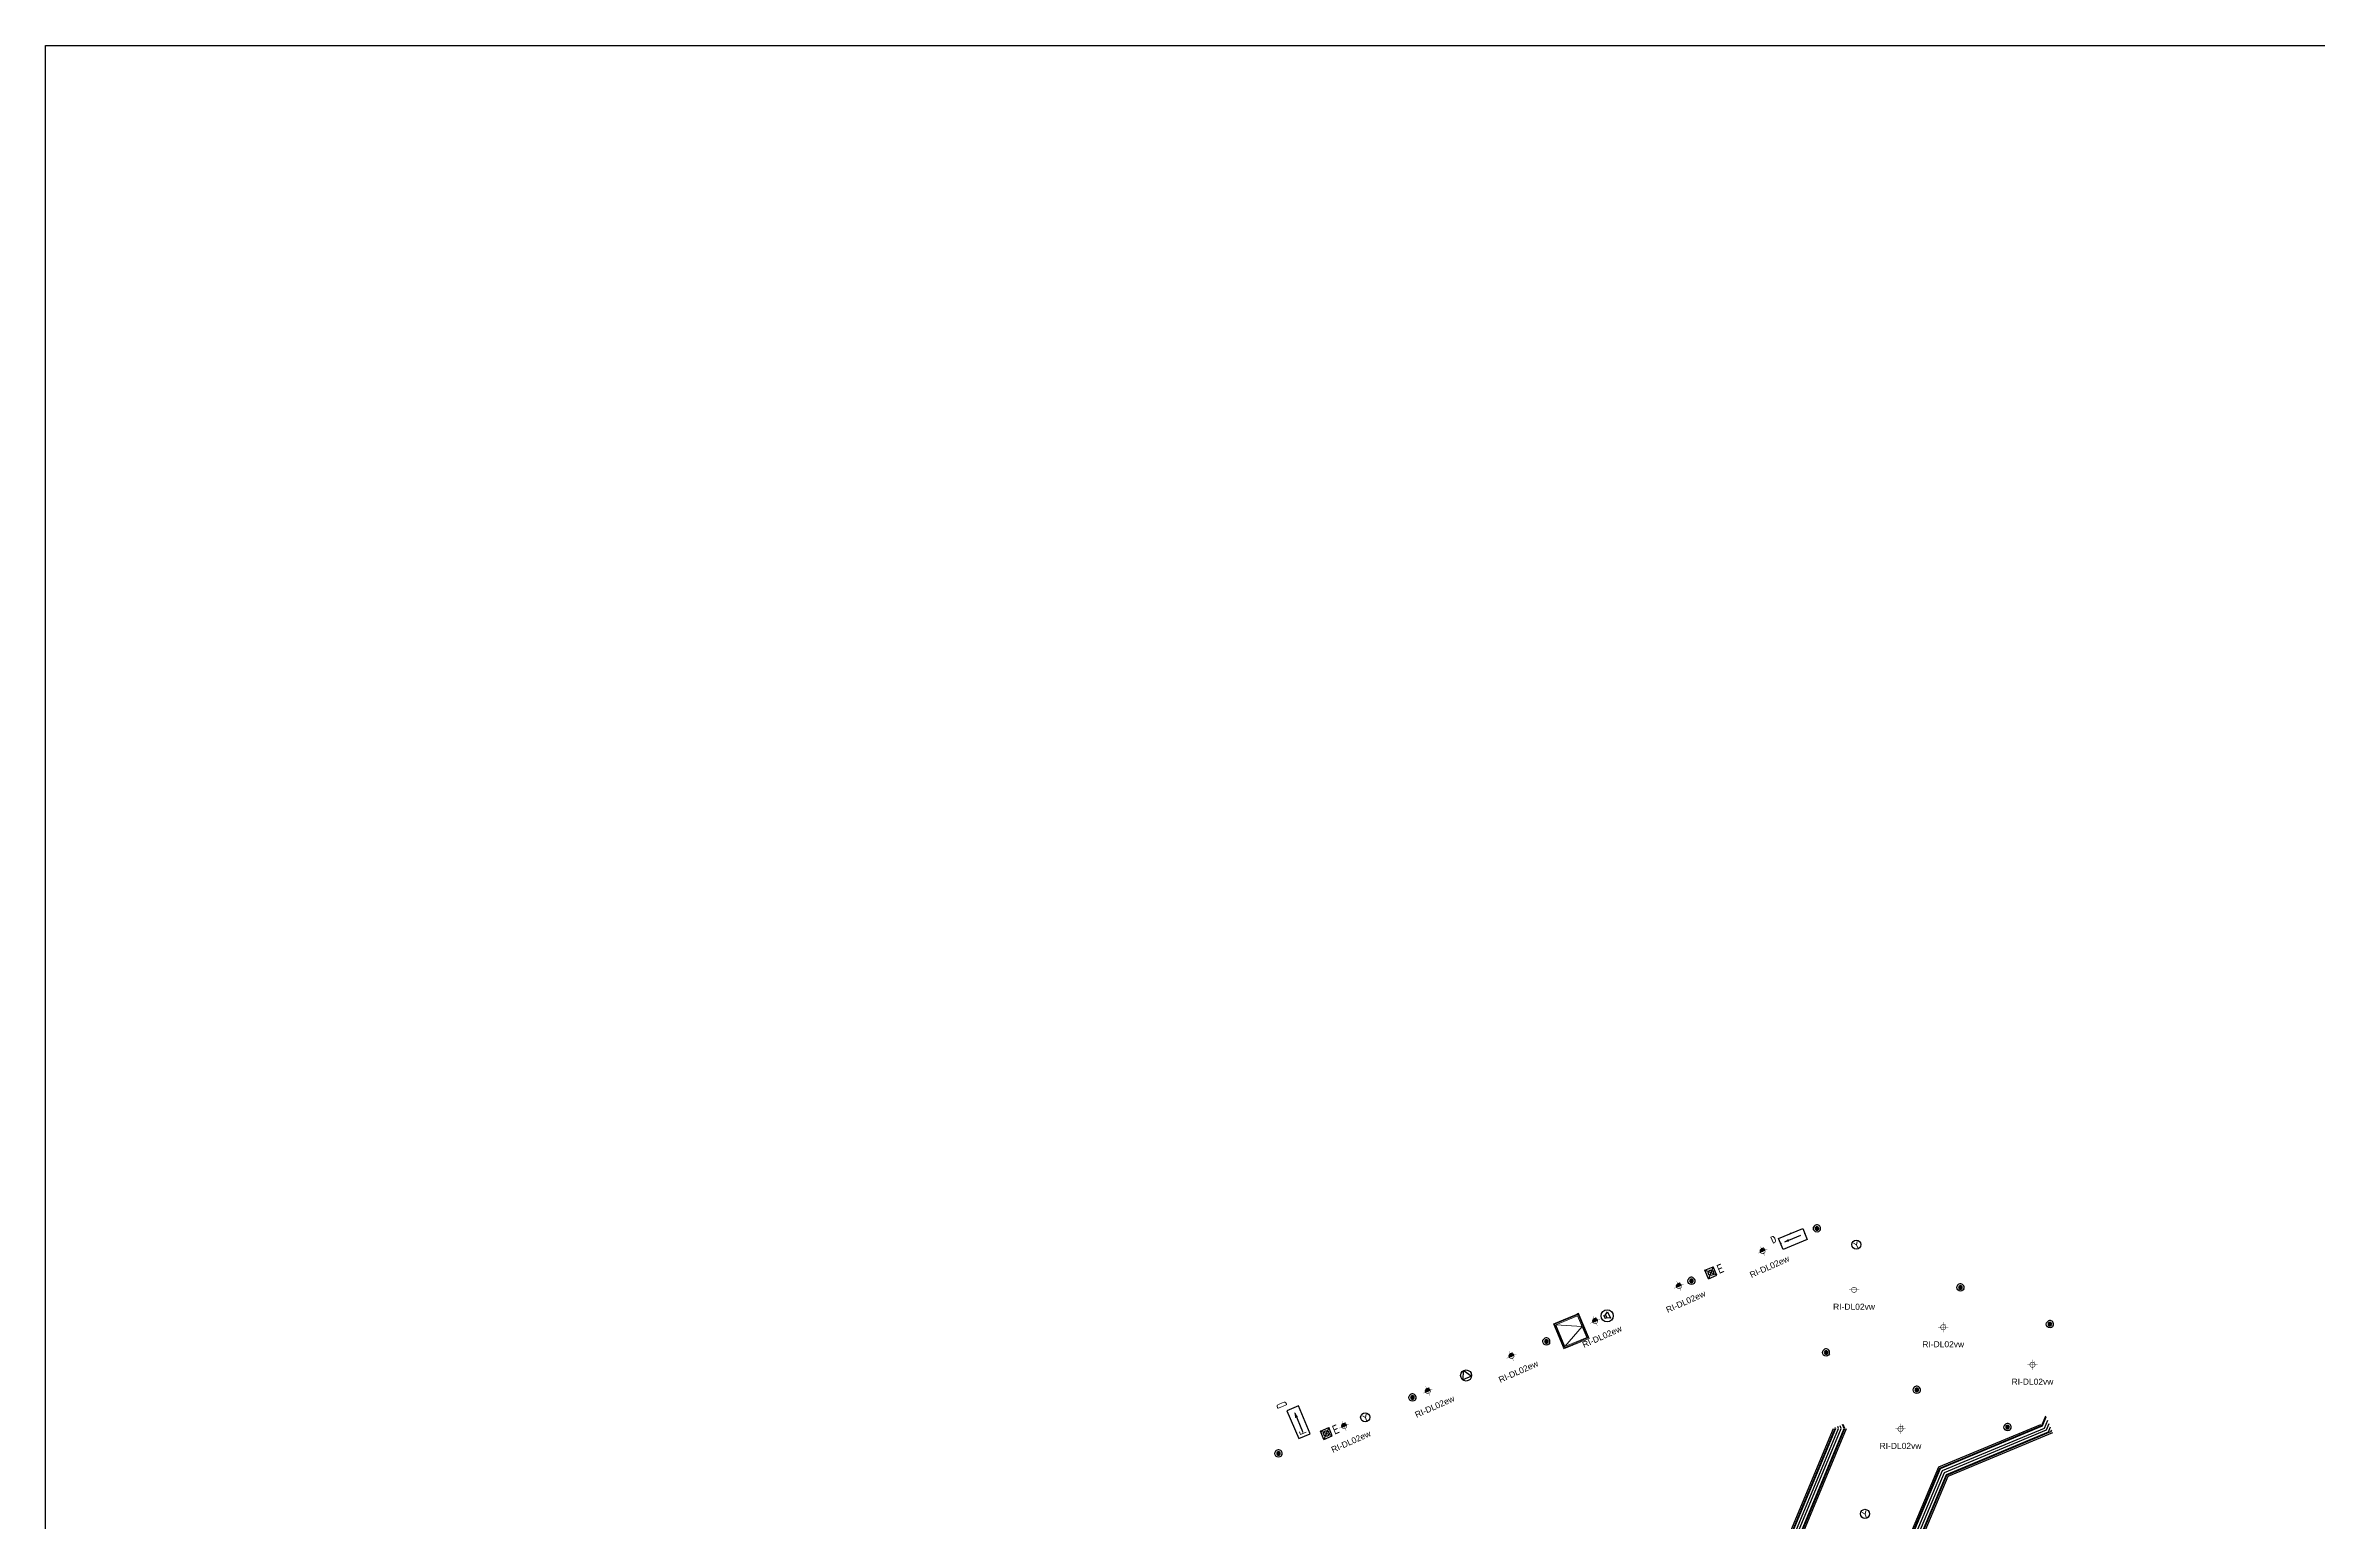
# Model space of a CAD drawing. Header units: millimetres. Extents: x 712803 to 922331, y -1382701 to -1225629.
# Drawn here: x 759855 to 797438, y -1260228 to -1235795 of the extents above; entities that cross this region are included whole.
import ezdxf
from ezdxf.enums import TextEntityAlignment as Align

# ---------------------------------------------------------------- set-up
doc = ezdxf.new("R2010")
doc.units = ezdxf.units.MM
doc.header["$LTSCALE"] = 10
doc.header["$MEASUREMENT"] = 0
for name, color, linetype in [('I —平顶—音响设备', 144, 'Continuous'), ('I—平顶—喷淋', 21, 'Continuous'), ('I—平顶—暖通', 144, 'Continuous'), ('I—平顶—消防指示灯', 62, 'Continuous'), ('I—平顶—消防设施', 10, 'Continuous'), ('I—平顶—灯具', 62, 'Continuous'), ('I—平顶—烟感', 144, 'Continuous'), ('I—平顶—造型', 122, 'Continuous')]:
    doc.layers.add(name, color=color, linetype=linetype)
doc.layers.add('LPA_LIGTFIXR_REF-', color=71, linetype='Continuous', plot=False)
doc.layers.add('检\\M+18F43\\M+18CFB', color=7, linetype='Continuous', lineweight=0)
doc.styles.add('_TEL_DIM', font='SIMPLEX', dxfattribs={"width": 0.8, "height": 3.5, "bigfont": 'HZTXT'})
doc.styles.add('ARIAL', font='arial.ttf')
doc.styles.get("Standard").update_dxf_attribs({"font": 'arial.ttf'})
doc.styles.add('XD2008', font='xd-hzs.shx', dxfattribs={"width": 0.7, "bigfont": 'xd-hztxt.shx'})
doc.styles.add('平顶图图例(客房区A2）$0$HZDX', font='ROMANS.shx', dxfattribs={"width": 0.8, "bigfont": 'hztxt.shx'})
doc.styles.add('平顶图图例(客房区A2）$0$XD2008', font='SIMYOU.TTF', dxfattribs={"width": 0.7})
doc.dimstyles.new('\\M+19557\\M+18F80', dxfattribs={"dimtxt": 2.5, "dimasz": 0.8, "dimexe": 0, "dimexo": 0, "dimgap": 1, "dimtad": 1, "dimdec": 0, "dimzin": 0, "dimdsep": 46, "dimtxsty": 'Standard', "dimblk": 'DOT', "dimcen": 1, "dimaunit": 1, "dimadec": 3, "dimazin": 0, "dimtfac": 1, "dimtdec": 0, "dimtmove": 2, "dimatfit": 3, "dimfxl": 0, "dimtolj": 1, "dimtzin": 0, "dimarcsym": 0})

# ---------------------------------------------------------------- blocks, each defined once
blk = doc.blocks.new('BLK20230516150645_01178')
at = {"layer": '检\\M+18F43\\M+18CFB'}
for p, q in [((133627, 245294, 0), (133627, 245324, 0)), ((133627, 245324, 0), (133657, 245324, 0)), ((133627, 244904, 0), (133627, 245294, 0)), ((133657, 245324, 0), (134047, 245324, 0)), ((133657, 245294, 0), (133657, 244904, 0)), ((134047, 245294, 0), (133657, 245294, 0)), ((134047, 245324, 0), (134077, 245324, 0)), ((134047, 244904, 0), (134047, 245294, 0)), ((134077, 245324, 0), (134077, 245294, 0)), ((134077, 245294, 0), (134077, 244904, 0)), ((133627, 244874, 0), (133627, 244904, 0)), ((133657, 244874, 0), (133627, 244874, 0)), ((133657, 244904, 0), (134047, 244904, 0)), ((134047, 244874, 0), (133657, 244874, 0)), ((134077, 244874, 0), (134047, 244874, 0)), ((134077, 244904, 0), (134077, 244874, 0))]:
    blk.add_line(p, q, dxfattribs=at)
at = {"layer": '检\\M+18F43\\M+18CFB', "elevation": 0, "flags": 128}
for points in [[(134062, 244889), (134062, 245309), (133642, 245309), (133642, 244889), (134062, 244889)], [(133642, 244889), (134062, 244889), (134062, 245309), (133642, 245309), (133642, 244889)], [(133657, 245294), (134047, 245099), (133657, 244904)]]:
    blk.add_lwpolyline(points, dxfattribs=at)
blk = doc.blocks.new('*D58')
at = {"layer": 'Defpoints', "color": 0, "transparency": 16777216}
for p in [(43, 36), (43, 0), (-42, 0)]:
    blk.add_point(p, dxfattribs=at)
at = {"color": 0, "transparency": 16777216, "insert": (36, 46), "char_height": 15, "attachment_point": 5}
blk.add_mtext('\\A1;85', dxfattribs=at)
blk = doc.blocks.new('_Dot')
at = {"color": 0, "linetype": 'ByBlock', "lineweight": -2}
blk.add_line((-0.5, 0), (-1, 0), dxfattribs=at)
at = {"color": 0, "linetype": 'ByBlock', "const_width": 0.5}
blk.add_lwpolyline([(-0.25, 0, 1), (0.25, 0, 1)], format="xyb", close=True, dxfattribs=at)
blk = doc.blocks.new('背景音乐广播')
at = {"extrusion": (-0.142132, 0.122044, 0.982295)}
for p, q in [((-48, 26, -10), (-47, -30, -3)), ((-48, 26, -10), (-20, 26, -6)), ((-20, 26, -6), (33, 56, -2)), ((-20, 26, -6), (-20, -29, 1)), ((33, 56, -2), (34, -58, 12)), ((-20, -29, 1), (-47, -30, -3)), ((34, -58, 12), (-20, -29, 1))]:
    blk.add_line(p, q, dxfattribs=at)
blk.add_circle((0, 0), 100)
at = {"color": 7, "extrusion": (-0.142132, 0.122044, 0.982295), "style": '_TEL_DIM', "flags": 1}
blk.add_attdef('A', text='', height=0.004, rotation=131.612, dxfattribs=at).set_placement((0, 0), align=Align.MIDDLE_CENTER)
blk = doc.blocks.new('吸顶扬声器')
for p, q in [((-58, -33), (0, 67)), ((0, 67), (58, -33)), ((58, -33), (-58, -33))]:
    blk.add_line(p, q)
blk.add_circle((0, 0), 67.2)
blk = doc.blocks.new('应急照明灯')
at = {"ltscale": 250}
for p, q in [((-150, -150), (-150, 150)), ((-150, 150), (150, 150)), ((150, 150), (-150, -150)), ((150, -150), (-150, 150)), ((150, -150), (150, 150)), ((-150, -150), (150, -150))]:
    blk.add_line(p, q, dxfattribs=at)
blk.add_circle((0, 0), 90, dxfattribs=at)
at = {"style": '平顶图图例(客房区A2）$0$XD2008', "width": 0.7}
blk.add_text('E', height=300, dxfattribs=at).set_placement((338, -143), align=Align.CENTER)
blk = doc.blocks.new('平顶图图例(客房区A2）$0$烟感')
at = {"layer": 'I—平顶—烟感', "linetype": 'Continuous'}
blk.add_circle((0, 0), 2.16, dxfattribs=at)
at = {"layer": 'I—平顶—烟感', "linetype": 'Continuous', "style": '平顶图图例(客房区A2）$0$HZDX'}
blk.add_text('Y', height=2.86, dxfattribs=at).set_placement((-1.1, -1.7))
blk = doc.blocks.new('上下喷1111')
h = blk.add_hatch(color=256)
h.dxf.hatch_style = 1
edge = h.paths.add_edge_path()
edge.add_arc((0, 0), 0.5, 0, 180)
edge.add_arc((0, 0), 0.5, 180, 360)
at = {"elevation": 0}
for points in [[(-1, 0, -1), (1, 0, 0.084041)], [(-1, 0, 1), (1, 0, -0.084041)]]:
    blk.add_lwpolyline(points, format="xyb", dxfattribs=at)
blk.add_lwpolyline([(0.5, 0, 1), (-0.5, 0, 1)], format="xyb", close=True, dxfattribs=at)
blk = doc.blocks.new('DD-F')
for p, q in [((432, 180), (-432, 180)), ((-432, 180), (-432, -180)), ((432, -180), (432, 180)), ((-432, -180), (432, -180))]:
    blk.add_line(p, q)
at = {"color": 81}
blk.add_line((288, 0), (-288, 0), dxfattribs=at)
blk.add_solid([(144, 43), (317, 0), (144, -43)], dxfattribs=at)
at = {"color": 81, "style": '_TEL_DIM', "width": 0.8}
blk.add_text('F', height=178, dxfattribs=at).set_placement((-369, -93))
at = {"color": 81, "style": 'XD2008', "width": 0.7}
blk.add_text('D', height=300, rotation=0, dxfattribs=at).set_placement((565, 105))
blk = doc.blocks.new('0.001111.')
for p, q in [((-234, 0), (165, 166)), ((-133, -56), (133, 56)), ((165, 166), (241, -16)), ((-158, -183), (-234, 0)), ((241, -16), (-158, -183))]:
    blk.add_line(p, q)
for p in [(-35, 83), (199, 83), (-199, -83)]:
    blk.add_point(p)
blk.add_solid([(-75, -8), (-146, -61), (-58, -48)])
at = {"style": '_TEL_DIM', "width": 0.8}
blk.add_attdef('D', (-333, -82), '', height=106, rotation=22.686, dxfattribs=at)
at = {"style": '_TEL_DIM', "flags": 1}
blk.add_attdef('A', text='', height=0.006, rotation=202.686, dxfattribs=at).set_placement((-35, 83), align=Align.MIDDLE_CENTER)
blk = doc.blocks.new('*U57')
at = {"const_width": 4.25}
for points in [[(-85, 0), (85, 0)], [(0, -85), (0, 85)]]:
    blk.add_lwpolyline(points, dxfattribs=at)
at = {"const_width": 8.5}
blk.add_lwpolyline([(42.5, 0, 0.4142136), (0, 42.5, 0.4142136), (-42.5, 0, 0.4142136), (0, -42.5, 0.4142136)], format="xyb", close=True, dxfattribs=at)
dim = blk.add_linear_dim(base=(42.5, 35.7), p1=(-42.5, 0), p2=(42.5, 0), dimstyle='\\M+19557\\M+18F80', override={"dimtxt": 15, "dimgap": 5, "dimse1": 1, "dimse2": 1, "dimsd1": 1, "dimsd2": 1})
dim.commit()
dim.dimension.update_dxf_attribs({"geometry": '*D58', "text_midpoint": (35.7, 45.8), "dimtype": 160})
blk = doc.blocks.new('RI-DL02ew')
h = blk.add_hatch(color=256)
h.dxf.hatch_style = 1
h.paths.add_polyline_path([(42, 0, 1), (-43, 0)])
blk.add_line((-43, 0), (42, 0))
blk.add_arc((0, 0), 42.5, 0, 180)
blk.add_blockref('*U57', (0, 0))
at = {"style": 'ARIAL'}
blk.add_text('RI-DL02ew', height=100, dxfattribs=at).set_placement((0, -280), align=Align.MIDDLE_CENTER)
blk.add_text('RI-DL02ew', height=100, dxfattribs=at).set_placement((0, -280), align=Align.MIDDLE_CENTER)
blk = doc.blocks.new('RI-DL02vw')
blk.add_blockref('*U57', (0, 0))
at = {"style": 'ARIAL'}
blk.add_text('RI-DL02vw', height=100, dxfattribs=at).set_placement((0, -280), align=Align.MIDDLE_CENTER)
at = {"layer": 'LPA_LIGTFIXR_REF-', "style": 'ARIAL'}
blk.add_text('RI-DL02vw', height=100, dxfattribs=at).set_placement((0, -280), align=Align.MIDDLE_CENTER)

msp = doc.modelspace()

# ---------------------------------------------------------------- linework, layer by layer
msp.add_lwpolyline([(759855.2, -1235795.4), (841093, -1235795.4), (841093, -1382701.2), (759855.2, -1382701.2)], close=True)
at = {"layer": 'I—平顶—暖通'}
for points in [[(792976.8, -1258593.2), (792932.5, -1258701), (791245.5, -1259405.5), (789653.5, -1263194.6), (783964, -1265573.3), (782886.8, -1262996.9), (786230.4, -1261599.1), (786560.9, -1262389.6), (788252.5, -1261682.4), (789503.7, -1258671.7), (789491.1, -1258641.5)], [(792955, -1258541), (792901.8, -1258670.5), (791214.7, -1259375), (789622.7, -1263164.1), (783985.5, -1265521), (782939.2, -1263018.4), (786208.9, -1261651.4), (786539.4, -1262441.9), (788283.2, -1261712.9), (789547, -1258671.5), (789528, -1258626)], [(792930.5, -1258482.4), (792867.4, -1258636.1), (791180.1, -1259340.7), (789588.2, -1263129.8), (784009.6, -1265462.1), (782998.1, -1263042.6), (786184.8, -1261710.3), (786515.3, -1262500.8), (788317.8, -1261747.2), (789595.7, -1258671.3), (789569.5, -1258608.7)], [(792925, -1258469.2), (792859.6, -1258628.5), (791172.4, -1259333), (789580.5, -1263122.2), (784015, -1265449), (783011.1, -1263047.9), (786179.4, -1261723.4), (786509.9, -1262513.9), (788325.5, -1261754.8), (789606.5, -1258671.3), (789578.7, -1258604.8)], [(793020.4, -1258697.5), (793007.4, -1258729.3), (791287.7, -1259447.4), (789695.8, -1263236.6), (783934.5, -1265645.3), (782814.9, -1262967.4), (786259.9, -1261527.1), (786590.4, -1262317.6), (788210.2, -1261640.4), (789444.2, -1258671.9), (789440.3, -1258662.7)], [(793001.3, -1258651.9), (792967.1, -1258735.3), (791280, -1259439.8), (789688.1, -1263228.9), (783939.8, -1265632.2), (782828, -1262972.8), (786254.5, -1261540.2), (786585, -1262330.7), (788217.9, -1261648), (789455, -1258671.9), (789449.5, -1258658.8)]]:
    msp.add_lwpolyline(points, dxfattribs=at)
at = {"layer": 'I—平顶—造型'}
for points in [[(792840.6, -1258609.4), (791153.2, -1259314), (789561.3, -1263103.1), (784028.4, -1265416.3), (783043.8, -1263061.3), (786166, -1261756.1), (786496.5, -1262546.6), (788344.7, -1261773.9), (789633.5, -1258671.8)], [(793039.4, -1258743), (791306.9, -1259466.5), (789715, -1263255.6), (783921, -1265678), (782782.2, -1262954), (786273.3, -1261494.4), (786603.8, -1262284.9), (788191, -1261621.4), (789417, -1258672.4)]]:
    msp.add_lwpolyline(points, dxfattribs=at)

# ---------------------------------------------------------------- block references
at = {"layer": 'I —平顶—音响设备', "color": 7, "rotation": 22.66674362676885}
msp.add_blockref('背景音乐广播', (785675.4, -1256809.5, 0), dxfattribs=at)
at = {"layer": 'I—平顶—喷淋', "extrusion": (7.41388e-10, -1.4776e-08, 1), "xscale": 60.00000000000065, "yscale": 60.00000000000065, "zscale": 60.00000000000065, "rotation": 158.1416134251435}
for p in [(789145.4, -1255362.6, 0), (787069.7, -1256231.2, 0), (791517, -1256338.1, 0), (792997.1, -1256946.9, 0), (784670.9, -1257234.1, 0), (789295.3, -1257415.7, 0), (782456.7, -1258159.8, 0), (790795.9, -1258032.9, 0), (792296.6, -1258650.2, 0), (780242.4, -1259085.6, 0)]:
    msp.add_blockref('上下喷1111', p, dxfattribs=at)
at = {"layer": 'I—平顶—消防指示灯', "ltscale": 0.001}
msp.add_blockref('0.001111.', (788744.5, -1255529.5, 0), dxfattribs=at).add_auto_attribs({'D': 'D'})
at = {"layer": 'I—平顶—消防指示灯', "color": 3, "xscale": 0.5, "yscale": 0.5, "zscale": 0.5, "rotation": 22.68913179328619}
for p in [(787391, -1256096.1, 0), (781033.1, -1258755)]:
    msp.add_blockref('应急照明灯', p, dxfattribs=at)
at = {"layer": 'I—平顶—消防设施', "xscale": 1.363988377475934, "yscale": 1.363988377475934, "zscale": 1.363988377475934, "rotation": 22.71211184745571}
msp.add_blockref('吸顶扬声器', (783344.1, -1257794.9, 0), dxfattribs=at)
at = {"layer": 'I—平顶—灯具', "rotation": 24}
for p in [(788246.1, -1255739.3), (786862.2, -1256317.9), (785478.2, -1256896.4), (784094.3, -1257475), (782710.4, -1258053.6), (781326.5, -1258632.2)]:
    msp.add_blockref('RI-DL02ew', p, dxfattribs=at)
at = {"layer": 'I—平顶—灯具'}
for p in [(789757.9, -1256378.2, 0), (791232.7, -1256997.9, 0), (792708.1, -1257617.8, 0), (790526.2, -1258679.4, 0)]:
    msp.add_blockref('RI-DL02vw', p, dxfattribs=at)
at = {"layer": 'I—平顶—灯具', "ltscale": 250, "extrusion": (6.12516e-08, 8.70704e-09, 1), "xscale": 0.5787037037062013, "yscale": 0.5787037037062013, "zscale": 0.5787037037062013, "rotation": 112.8994790172152}
msp.add_blockref('DD-F', (780574.4, -1258568, 0), dxfattribs=at)
at = {"layer": 'I—平顶—烟感', "xscale": 34.72222223022213, "yscale": 34.72222223022213, "zscale": 34.72222223022213, "rotation": 22.68913179754148}
for p in [(789795.3, -1255629.9, 0), (781675.6, -1258486.1, 0), (789937.7, -1260084.2, 0)]:
    msp.add_blockref('平顶图图例(客房区A2）$0$烟感', p, dxfattribs=at)
at = {"layer": '检\\M+18F43\\M+18CFB', "color": 3, "rotation": 22.6891317941336}
msp.add_blockref('BLK20230516150645_01178', (756131.7, -1534823.2), dxfattribs=at)

doc.saveas('drawing.dxf')
